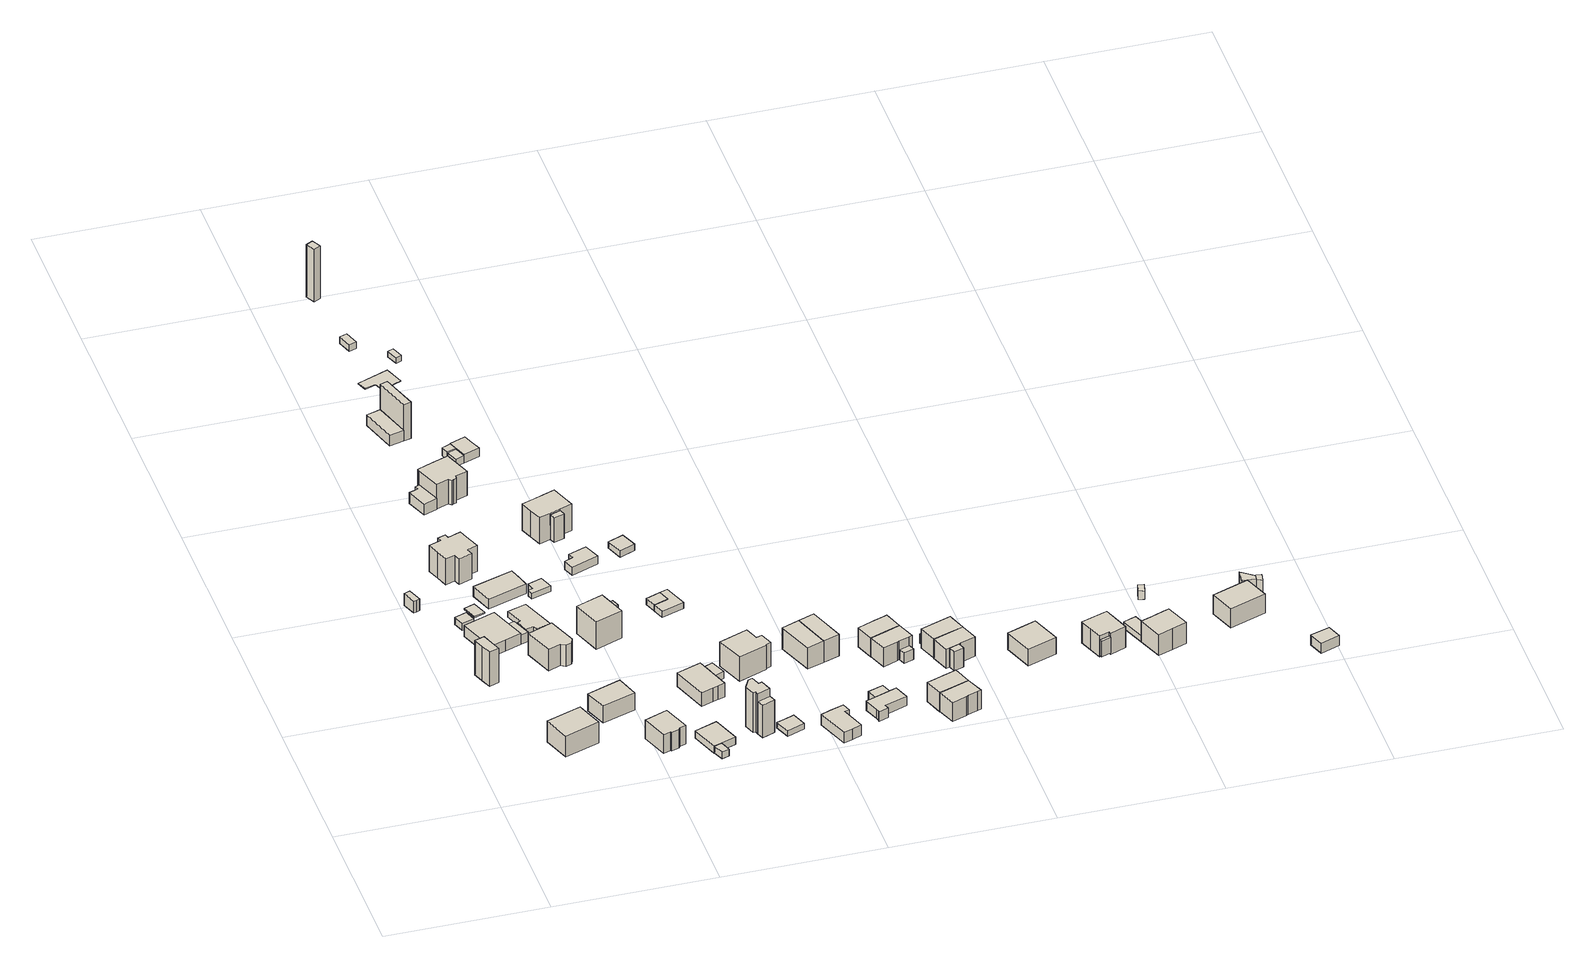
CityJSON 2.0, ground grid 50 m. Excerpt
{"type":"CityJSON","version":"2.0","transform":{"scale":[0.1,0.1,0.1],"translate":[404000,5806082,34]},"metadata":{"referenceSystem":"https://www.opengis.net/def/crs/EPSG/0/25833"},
"CityObjects":{
"building1":{"type":"Building","attributes":{"Gemeindeschluessel":"11000009","BezugspunktDach":"2200","function":"31001_2000","measuredHeight":14.34,"storeysAboveGround":1},"address":[{"country":"Germany","locality":"Berlin","thoroughfareNumber":"3 (2)","thoroughfareName":"Bachstraße"}],"geometry":[{"type":"Solid","lod":"1","boundaries":[[[[0,1,2,3,4,5]],[[6,7,8,9,10,11]],[[6,11,5,4]],[[7,6,4,3]],[[8,7,3,2]],[[9,8,2,1]],[[10,9,1,0]],[[11,10,0,5]]]]}]},
"building2":{"type":"Building","attributes":{"Gemeindeschluessel":"11000009","BezugspunktDach":"2200","function":"31001_2000","measuredHeight":4.71,"storeysAboveGround":1},"address":[{"country":"Germany","locality":"Berlin","thoroughfareNumber":"40 (2)","thoroughfareName":"Fließstraße"}],"geometry":[{"type":"Solid","lod":"1","boundaries":[[[[12,13,14,15,16,17]],[[18,19,20,21,22,23]],[[18,23,17,16]],[[19,18,16,15]],[[20,19,15,14]],[[21,20,14,13]],[[22,21,13,12]],[[23,22,12,17]]]]}]},
"building3":{"type":"Building","attributes":{"Gemeindeschluessel":"11000009","BezugspunktDach":"2200","function":"31001_1010","measuredHeight":9.22,"storeysAboveGround":1},"address":[{"country":"Germany","locality":"Berlin","thoroughfareNumber":"40","thoroughfareName":"Bachstraße"}],"geometry":[{"type":"Solid","lod":"1","boundaries":[[[[24,25,26,27,28]],[[29,30,31,32,33]],[[29,33,28,27]],[[30,29,27,26]],[[31,30,26,25]],[[32,31,25,24]],[[33,32,24,28]]]]}]},
"building4":{"type":"Building","attributes":{"Gemeindeschluessel":"11000009","BezugspunktDach":"2200","function":"31001_1312","measuredHeight":2.69,"storeysAboveGround":1},"address":[{"country":"Germany","locality":"Berlin","thoroughfareNumber":"41A (3)","thoroughfareName":"Fließstraße"}],"geometry":[{"type":"Solid","lod":"1","boundaries":[[[[34,35,36,37]],[[38,39,40,41]],[[38,41,37,36]],[[39,38,36,35]],[[40,39,35,34]],[[41,40,34,37]]]]}]},
"building5":{"type":"Building","attributes":{"Gemeindeschluessel":"11000009","function":"31001_1010"},"address":[{"country":"Germany","locality":"Berlin","thoroughfareNumber":"2","thoroughfareName":"Bachstraße"}],"children":["building5-1","building5-2"]},
"building5-1":{"type":"BuildingPart","attributes":{"BezugspunktDach":"2200","measuredHeight":4.54,"storeysAboveGround":1},"parents":["building5"],"geometry":[{"type":"MultiSurface","lod":"1","boundaries":[[[42,43,44,45,46,47,48]],[[49,50,51,52,53,54,55]],[[49,55,48,47]],[[50,49,47,46]],[[51,50,46,45]],[[56,57,45,44]],[[53,52,44,43]],[[54,53,43,42]],[[55,54,42,48]],[[52,51,57,56]]]}]},
"building5-2":{"type":"BuildingPart","attributes":{"BezugspunktDach":"2200","measuredHeight":3.16,"storeysAboveGround":1},"parents":["building5"],"geometry":[{"type":"Solid","lod":"1","boundaries":[[[[56,58,59,57]],[[60,61,52,51]],[[60,51,57,59]],[[61,60,59,58]],[[52,61,58,56]],[[51,52,56,57]]]]}]},
"building6":{"type":"Building","attributes":{"Gemeindeschluessel":"11000009","BezugspunktDach":"2200","function":"31001_2723","measuredHeight":0.343,"storeysAboveGround":1},"address":[{"country":"Germany","locality":"Berlin","thoroughfareNumber":"41A (2)","thoroughfareName":"Fließstraße"}],"geometry":[{"type":"Solid","lod":"1","boundaries":[[[[62,63,64,65]],[[66,67,68,69]],[[66,69,65,64]],[[67,66,64,63]],[[68,67,63,62]],[[69,68,62,65]]]]}]},
"building7":{"type":"Building","attributes":{"Gemeindeschluessel":"11000009","BezugspunktDach":"2200","function":"31001_1010","measuredHeight":11.21,"storeysAboveGround":2},"address":[{"country":"Germany","locality":"Berlin","thoroughfareNumber":"41","thoroughfareName":"Fließstraße"}],"geometry":[{"type":"Solid","lod":"1","boundaries":[[[[70,71,72,73,74,75,76,77,78,79,80,81,82,83]],[[84,85,86,87,88,89,90,91,92,93,94,95,96,97]],[[84,97,83,82]],[[85,84,82,81]],[[86,85,81,80]],[[87,86,80,79]],[[88,87,79,78]],[[89,88,78,77]],[[90,89,77,76]],[[91,90,76,75]],[[92,91,75,74]],[[93,92,74,73]],[[94,93,73,72]],[[95,94,72,71]],[[96,95,71,70]],[[97,96,70,83]]]]}]},
"building8":{"type":"Building","attributes":{"Gemeindeschluessel":"11000009","BezugspunktDach":"2200","function":"31001_1010","measuredHeight":9.39,"storeysAboveGround":1},"address":[{"country":"Germany","locality":"Berlin","thoroughfareNumber":"2A","thoroughfareName":"Bachstraße"}],"geometry":[{"type":"Solid","lod":"1","boundaries":[[[[98,99,100,101,102,103,104,105]],[[106,107,108,109,110,111,112,113]],[[106,113,105,104]],[[107,106,104,103]],[[108,107,103,102]],[[109,108,102,101]],[[110,109,101,100]],[[111,110,100,99]],[[112,111,99,98]],[[113,112,98,105]]]]}]},
"building9":{"type":"Building","attributes":{"Gemeindeschluessel":"11000009","BezugspunktDach":"2200","function":"31001_1010","measuredHeight":7.32,"storeysAboveGround":1},"address":[{"country":"Germany","locality":"Berlin","thoroughfareNumber":"41","thoroughfareName":"Bachstraße"}],"geometry":[{"type":"Solid","lod":"1","boundaries":[[[[114,115,116,117,118]],[[119,120,121,122,123]],[[119,123,118,117]],[[120,119,117,116]],[[121,120,116,115]],[[122,121,115,114]],[[123,122,114,118]]]]}]},
"building10":{"type":"Building","attributes":{"Gemeindeschluessel":"11000009","BezugspunktDach":"2200","function":"31001_2000","measuredHeight":1.99,"storeysAboveGround":1},"address":[{"country":"Germany","locality":"Berlin","thoroughfareNumber":"2 (1)","thoroughfareName":"Bachstraße"}],"geometry":[{"type":"Solid","lod":"1","boundaries":[[[[124,125,126,127,128,129,130,131]],[[132,133,134,135,136,137,138,139]],[[132,139,131,130]],[[133,132,130,129]],[[134,133,129,128]],[[135,134,128,127]],[[136,135,127,126]],[[137,136,126,125]],[[138,137,125,124]],[[139,138,124,131]]]]}]},
"building11":{"type":"Building","attributes":{"Gemeindeschluessel":"11000009","BezugspunktDach":"2200","function":"31001_1010","measuredHeight":3.79,"storeysAboveGround":1},"address":[{"country":"Germany","locality":"Berlin","thoroughfareNumber":"41A","thoroughfareName":"Fließstraße"}],"geometry":[{"type":"Solid","lod":"1","boundaries":[[[[140,141,142,143,144]],[[145,146,147,148,149]],[[145,149,144,143]],[[146,145,143,142]],[[147,146,142,141]],[[148,147,141,140]],[[149,148,140,144]]]]}]},
"building12":{"type":"Building","attributes":{"Gemeindeschluessel":"11000009","BezugspunktDach":"2200","function":"31001_1010","measuredHeight":9.75,"storeysAboveGround":1},"address":[{"country":"Germany","locality":"Berlin","thoroughfareNumber":"41A","thoroughfareName":"Bachstraße"}],"geometry":[{"type":"Solid","lod":"1","boundaries":[[[[150,151,152,153,154,155,156,157]],[[158,159,160,161,162,163,164,165]],[[158,165,157,156]],[[159,158,156,155]],[[160,159,155,154]],[[161,160,154,153]],[[162,161,153,152]],[[163,162,152,151]],[[164,163,151,150]],[[165,164,150,157]]]]}]},
"building13":{"type":"Building","attributes":{"Gemeindeschluessel":"11000009","BezugspunktDach":"2200","function":"31001_2463","measuredHeight":3.82,"storeysAboveGround":1},"address":[{"country":"Germany","locality":"Berlin","thoroughfareNumber":"2 (1)","thoroughfareName":"Fließstraße"}],"geometry":[{"type":"Solid","lod":"1","boundaries":[[[[166,167,168,169,170,171]],[[172,173,174,175,176,177]],[[172,177,171,170]],[[173,172,170,169]],[[174,173,169,168]],[[175,174,168,167]],[[176,175,167,166]],[[177,176,166,171]]]]}]},
"building14":{"type":"Building","attributes":{"Gemeindeschluessel":"11000009","BezugspunktDach":"2200","function":"31001_2723","measuredHeight":2.02,"storeysAboveGround":1},"address":[{"country":"Germany","locality":"Berlin","thoroughfareNumber":"41A (1)","thoroughfareName":"Fließstraße"}],"geometry":[{"type":"Solid","lod":"1","boundaries":[[[[178,179,180,181,182,183]],[[184,185,186,187,188,189]],[[184,189,183,182]],[[185,184,182,181]],[[186,185,181,180]],[[187,186,180,179]],[[188,187,179,178]],[[189,188,178,183]]]]}]},
"building15":{"type":"Building","attributes":{"Gemeindeschluessel":"11000009","BezugspunktDach":"2200","function":"31001_2000","measuredHeight":2.39,"storeysAboveGround":1},"address":[{"country":"Germany","locality":"Berlin","thoroughfareNumber":"4 (3)","thoroughfareName":"Wiesenstraße"}],"geometry":[{"type":"Solid","lod":"1","boundaries":[[[[190,191,192,193]],[[194,195,196,197]],[[194,197,193,192]],[[195,194,192,191]],[[196,195,191,190]],[[197,196,190,193]]]]}]},
"building16":{"type":"Building","attributes":{"Gemeindeschluessel":"11000009","BezugspunktDach":"2200","function":"31001_2000","measuredHeight":2.62,"storeysAboveGround":1},"address":[{"country":"Germany","locality":"Berlin","thoroughfareNumber":"42 (1)","thoroughfareName":"Bachstraße"}],"geometry":[{"type":"Solid","lod":"1","boundaries":[[[[198,199,200,201,202]],[[203,204,205,206,207]],[[203,207,202,201]],[[204,203,201,200]],[[205,204,200,199]],[[206,205,199,198]],[[207,206,198,202]]]]}]},
"building17":{"type":"Building","attributes":{"Gemeindeschluessel":"11000009","function":"31001_1010"},"address":[{"country":"Germany","locality":"Berlin","thoroughfareNumber":"1A","thoroughfareName":"Bachstraße"}],"children":["building17-1","building17-2"]},
"building17-1":{"type":"BuildingPart","attributes":{"BezugspunktDach":"2200","measuredHeight":11.28,"storeysAboveGround":2},"parents":["building17"],"geometry":[{"type":"MultiSurface","lod":"1","boundaries":[[[208,209,210,211,212,213]],[[214,215,216,217,218,219]],[[214,219,213,212]],[[215,214,212,211]],[[220,221,211,210]],[[216,215,222,223]],[[217,216,210,209]],[[218,217,209,208]],[[219,218,208,213]],[[223,222,221,220]]]}]},
"building17-2":{"type":"BuildingPart","attributes":{"BezugspunktDach":"2200","measuredHeight":8.24,"storeysAboveGround":2},"parents":["building17"],"geometry":[{"type":"Solid","lod":"1","boundaries":[[[[220,224,225,221]],[[226,227,223,222]],[[226,222,221,225]],[[227,226,225,224]],[[223,227,224,220]],[[222,223,220,221]]]]}]},
"building18":{"type":"Building","attributes":{"Gemeindeschluessel":"11000009","BezugspunktDach":"2200","function":"31001_1010","measuredHeight":9.94,"storeysAboveGround":1},"address":[{"country":"Germany","locality":"Berlin","thoroughfareNumber":"2","thoroughfareName":"Fließstraße"}],"geometry":[{"type":"Solid","lod":"1","boundaries":[[[[228,229,230,231,232,233,234,235,236,237,238]],[[239,240,241,242,243,244,245,246,247,248,249]],[[239,249,238,237]],[[240,239,237,236]],[[241,240,236,235]],[[242,241,235,234]],[[243,242,234,233]],[[244,243,233,232]],[[245,244,232,231]],[[246,245,231,230]],[[247,246,230,229]],[[248,247,229,228]],[[249,248,228,238]]]]}]},
"building19":{"type":"Building","attributes":{"Gemeindeschluessel":"11000009","BezugspunktDach":"2200","function":"31001_1010","measuredHeight":4.29,"storeysAboveGround":1},"address":[{"country":"Germany","locality":"Berlin","thoroughfareNumber":"9","thoroughfareName":"Lessingstraße"}],"geometry":[{"type":"Solid","lod":"1","boundaries":[[[[250,251,252,253,254]],[[255,256,257,258,259]],[[255,259,254,253]],[[256,255,253,252]],[[257,256,252,251]],[[258,257,251,250]],[[259,258,250,254]]]]}]},
"building20":{"type":"Building","attributes":{"Gemeindeschluessel":"11000009","BezugspunktDach":"2200","function":"31001_2000","measuredHeight":12.71,"storeysAboveGround":1},"address":[{"country":"Germany","locality":"Berlin","thoroughfareNumber":"9 (1)","thoroughfareName":"Lessingstraße"}],"geometry":[{"type":"Solid","lod":"1","boundaries":[[[[260,261,262,263]],[[264,265,266,267]],[[264,267,263,262]],[[265,264,262,261]],[[266,265,261,260]],[[267,266,260,263]]]]}]},
"building21":{"type":"Building","attributes":{"Gemeindeschluessel":"11000009","BezugspunktDach":"2200","function":"31001_1010","measuredHeight":5.55,"storeysAboveGround":1},"address":[{"country":"Germany","locality":"Berlin","thoroughfareNumber":"42","thoroughfareName":"Bachstraße"}],"geometry":[{"type":"Solid","lod":"1","boundaries":[[[[268,269,270,271,272,273]],[[274,275,276,277,278,279]],[[274,279,273,272]],[[275,274,272,271]],[[276,275,271,270]],[[277,276,270,269]],[[278,277,269,268]],[[279,278,268,273]]]]}]},
"building22":{"type":"Building","attributes":{"Gemeindeschluessel":"11000009","BezugspunktDach":"2200","function":"51009_1610","measuredHeight":2.79,"storeysAboveGround":0},"address":[{"country":"Germany","locality":"Berlin"}],"geometry":[{"type":"Solid","lod":"1","boundaries":[[[[280,281,282,283]],[[284,285,286,287]],[[284,287,283,282]],[[285,284,282,281]],[[286,285,281,280]],[[287,286,280,283]]]]}]},
"building23":{"type":"Building","attributes":{"Gemeindeschluessel":"11000009","BezugspunktDach":"2200","function":"31001_2000","measuredHeight":14.05,"storeysAboveGround":1},"address":[{"country":"Germany","locality":"Berlin","thoroughfareNumber":"42 (2)","thoroughfareName":"Bachstraße"}],"geometry":[{"type":"Solid","lod":"1","boundaries":[[[[288,289,290,291,292,293,294,295,296]],[[297,298,299,300,301,302,303,304,305]],[[297,305,296,295]],[[298,297,295,294]],[[299,298,294,293]],[[300,299,293,292]],[[301,300,292,291]],[[302,301,291,290]],[[303,302,290,289]],[[304,303,289,288]],[[305,304,288,296]]]]}]},
"building24":{"type":"Building","attributes":{"Gemeindeschluessel":"11000009","BezugspunktDach":"2200","function":"31001_2000","measuredHeight":11.43,"storeysAboveGround":1},"address":[{"country":"Germany","locality":"Berlin","thoroughfareNumber":"4 (4)","thoroughfareName":"Wiesenstraße"}],"geometry":[{"type":"Solid","lod":"1","boundaries":[[[[306,307,308,309]],[[301,310,311,302]],[[301,302,309,308]],[[310,301,308,307]],[[311,310,307,306]],[[302,311,306,309]]]]}]},
"building25":{"type":"Building","attributes":{"Gemeindeschluessel":"11000009","BezugspunktDach":"2200","function":"31001_2000","measuredHeight":2.77,"storeysAboveGround":1},"address":[{"country":"Germany","locality":"Berlin","thoroughfareNumber":"42 (2)","thoroughfareName":"Fließstraße"}],"geometry":[{"type":"Solid","lod":"1","boundaries":[[[[312,313,314,315,316,317]],[[318,319,320,321,322,323]],[[318,323,317,316]],[[319,318,316,315]],[[320,319,315,314]],[[321,320,314,313]],[[322,321,313,312]],[[323,322,312,317]]]]}]},
"building26":{"type":"Building","attributes":{"Gemeindeschluessel":"11000009","BezugspunktDach":"2200","function":"31001_1010","measuredHeight":0.21,"storeysAboveGround":1},"address":[{"country":"Germany","locality":"Berlin","thoroughfareNumber":"10A","thoroughfareName":"Lessingstraße"}],"geometry":[{"type":"Solid","lod":"1","boundaries":[[[[324,325,326,327,328,329]],[[330,331,332,333,334,335]],[[330,335,329,328]],[[331,330,328,327]],[[332,331,327,326]],[[333,332,326,325]],[[334,333,325,324]],[[335,334,324,329]]]]}]},
"building27":{"type":"Building","attributes":{"Gemeindeschluessel":"11000009","function":"31001_1010"},"address":[{"country":"Germany","locality":"Berlin","thoroughfareNumber":"1","thoroughfareName":"Fließstraße"}],"children":["building27-1","building27-2"]},
"building27-1":{"type":"BuildingPart","attributes":{"BezugspunktDach":"2200","measuredHeight":3.33,"storeysAboveGround":1},"parents":["building27"],"geometry":[{"type":"MultiSurface","lod":"1","boundaries":[[[336,337,338,339,340]],[[341,342,343,344,284]],[[341,284,340,339]],[[342,341,339,338]],[[343,342,338,337]],[[344,343,337,336]],[[284,285,345,346,344,336,340]],[[344,346,345,285]]]}]},
"building27-2":{"type":"BuildingPart","attributes":{"BezugspunktDach":"2200","measuredHeight":2.61,"storeysAboveGround":1},"parents":["building27"],"geometry":[{"type":"Solid","lod":"1","boundaries":[[[[347,346,345,348]],[[285,344,349,286]],[[285,286,348,345]],[[349,344,346,347]],[[286,349,347,348]],[[345,346,344,285]]]]}]},
"building28":{"type":"Building","attributes":{"Gemeindeschluessel":"11000009","function":"31001_1010"},"address":[{"country":"Germany","locality":"Berlin","thoroughfareNumber":"42","thoroughfareName":"Fließstraße"}],"children":["building28-1","building28-2","building28-3"]},
"building28-1":{"type":"BuildingPart","attributes":{"BezugspunktDach":"2200","measuredHeight":10.84,"storeysAboveGround":3},"parents":["building28"],"geometry":[{"type":"MultiSurface","lod":"1","boundaries":[[[350,351,352,353,354,355,356,357,358,359]],[[360,361,362,363,364,365,366,367,368,369]],[[360,369,359,358]],[[370,371,358,357]],[[361,360,372,373,374,375]],[[362,361,357,356]],[[363,362,356,355]],[[364,363,355,354]],[[365,364,354,353]],[[376,377,378,379,380,366,365,353,352]],[[367,366,352,351]],[[368,367,351,350]],[[369,368,350,359]],[[375,374,373,372,371,370]],[[380,379,378,377,376]]]}]},
"building28-2":{"type":"BuildingPart","attributes":{"BezugspunktDach":"2200","measuredHeight":3,"storeysAboveGround":3},"parents":["building28"],"geometry":[{"type":"Solid","lod":"1","boundaries":[[[[371,370,381,382]],[[383,374,373,384]],[[383,384,382,381]],[[374,383,381,370]],[[384,373,371,382]],[[373,374,370,371]]]]}]},
"building28-3":{"type":"BuildingPart","attributes":{"BezugspunktDach":"2200","measuredHeight":8.64,"storeysAboveGround":3},"parents":["building28"],"geometry":[{"type":"MultiSurface","lod":"1","boundaries":[[[385,386,378,377]],[[379,387,388,380]],[[387,379,378,386]],[[388,387,386,385]],[[380,388,385,377]],[[389,379,380,377,378]]]}]},
"building29":{"type":"Building","attributes":{"Gemeindeschluessel":"11000009","BezugspunktDach":"2200","function":"31001_2000","measuredHeight":2.32,"storeysAboveGround":1},"address":[{"country":"Germany","locality":"Berlin","thoroughfareNumber":"11 (2)","thoroughfareName":"Lessingstraße"}],"geometry":[{"type":"Solid","lod":"1","boundaries":[[[[390,391,392,393]],[[394,395,396,397]],[[394,397,393,392]],[[395,394,392,391]],[[396,395,391,390]],[[397,396,390,393]]]]}]},
"building30":{"type":"Building","attributes":{"Gemeindeschluessel":"11000009","BezugspunktDach":"2200","function":"31001_2000","measuredHeight":2.38,"storeysAboveGround":1},"address":[{"country":"Germany","locality":"Berlin","thoroughfareNumber":"43 (1)","thoroughfareName":"Bachstraße"}],"geometry":[{"type":"Solid","lod":"1","boundaries":[[[[398,399,400,401]],[[402,403,404,405]],[[402,405,401,400]],[[403,402,400,399]],[[404,403,399,398]],[[405,404,398,401]]]]}]},
"building31":{"type":"Building","attributes":{"Gemeindeschluessel":"11000009","BezugspunktDach":"2200","function":"31001_2000","measuredHeight":3.3,"storeysAboveGround":1},"address":[{"country":"Germany","locality":"Berlin","thoroughfareNumber":"3A (1)","thoroughfareName":"Wiesenstraße"}],"geometry":[{"type":"Solid","lod":"1","boundaries":[[[[406,407,408,409,410]],[[411,412,413,414,415]],[[411,415,410,409]],[[412,411,409,408]],[[413,412,408,407]],[[414,413,407,406]],[[415,414,406,410]]]]}]},
"building32":{"type":"Building","attributes":{"Gemeindeschluessel":"11000009","BezugspunktDach":"2200","function":"31001_2723","measuredHeight":18.51,"storeysAboveGround":1},"address":[{"country":"Germany","locality":"Berlin","thoroughfareNumber":"12 (2)","thoroughfareName":"Lessingstraße"}],"geometry":[{"type":"Solid","lod":"1","boundaries":[[[[416,417,418,419]],[[420,421,422,423]],[[420,423,419,418]],[[421,420,418,417]],[[422,421,417,416]],[[423,422,416,419]]]]}]},
"building33":{"type":"Building","attributes":{"Gemeindeschluessel":"11000009","BezugspunktDach":"2200","function":"51009_1610","measuredHeight":2.16,"storeysAboveGround":0},"address":[{"country":"Germany","locality":"Berlin"}],"geometry":[{"type":"Solid","lod":"1","boundaries":[[[[424,425,426,427]],[[428,429,430,431]],[[428,431,427,426]],[[429,428,426,425]],[[430,429,425,424]],[[431,430,424,427]]]]}]},
"building34":{"type":"Building","attributes":{"Gemeindeschluessel":"11000009","BezugspunktDach":"2200","function":"31001_2463","measuredHeight":2.1,"storeysAboveGround":1},"address":[{"country":"Germany","locality":"Berlin","thoroughfareNumber":"1","thoroughfareName":"Bachstraße"}],"geometry":[{"type":"Solid","lod":"1","boundaries":[[[[432,433,434,426,425,424]],[[429,428,435,436,437,430]],[[429,430,424,425]],[[428,429,425,426]],[[435,428,426,434]],[[436,435,434,433]],[[437,436,433,432]],[[430,437,432,424]]]]}]},
"building35":{"type":"Building","attributes":{"Gemeindeschluessel":"11000009","BezugspunktDach":"2200","function":"31001_2143","measuredHeight":2.03,"storeysAboveGround":1},"address":[{"country":"Germany","locality":"Berlin","thoroughfareNumber":"10A (1)","thoroughfareName":"Lessingstraße"}],"geometry":[{"type":"Solid","lod":"1","boundaries":[[[[438,439,440,441]],[[442,443,444,445]],[[442,445,441,440]],[[443,442,440,439]],[[444,443,439,438]],[[445,444,438,441]]]]}]},
"building36":{"type":"Building","attributes":{"Gemeindeschluessel":"11000009","BezugspunktDach":"2200","function":"31001_1010","measuredHeight":11.49,"storeysAboveGround":2},"address":[{"country":"Germany","locality":"Berlin","thoroughfareNumber":"43","thoroughfareName":"Bachstraße"}],"geometry":[{"type":"Solid","lod":"1","boundaries":[[[[446,447,448,449,450,451,452,453]],[[454,455,456,457,458,459,460,461]],[[454,461,453,452]],[[455,454,452,451]],[[456,455,451,450]],[[457,456,450,449]],[[458,457,449,448]],[[459,458,448,447]],[[460,459,447,446]],[[461,460,446,453]]]]}]},
"building37":{"type":"Building","attributes":{"Gemeindeschluessel":"11000009","BezugspunktDach":"2200","function":"31001_2000","measuredHeight":2.24,"storeysAboveGround":1},"address":[{"country":"Germany","locality":"Berlin","thoroughfareNumber":"42 (1)","thoroughfareName":"Fließstraße"}],"geometry":[{"type":"Solid","lod":"1","boundaries":[[[[462,463,464,465]],[[466,467,468,469]],[[466,469,465,464]],[[467,466,464,463]],[[468,467,463,462]],[[469,468,462,465]]]]}]},
"building38":{"type":"Building","attributes":{"Gemeindeschluessel":"11000009","BezugspunktDach":"2200","function":"31001_1010","measuredHeight":5.48,"storeysAboveGround":1},"address":[{"country":"Germany","locality":"Berlin","thoroughfareNumber":"3A","thoroughfareName":"Wiesenstraße"}],"geometry":[{"type":"Solid","lod":"1","boundaries":[[[[470,471,472,473,474,475,476,477]],[[478,479,480,481,482,483,484,485]],[[478,485,477,476]],[[479,478,476,475]],[[480,479,475,474]],[[481,480,474,473]],[[482,481,473,472]],[[483,482,472,471]],[[484,483,471,470]],[[485,484,470,477]]]]}]},
"building39":{"type":"Building","attributes":{"Gemeindeschluessel":"11000009","BezugspunktDach":"2200","function":"31001_1010","measuredHeight":10.47,"storeysAboveGround":1},"address":[{"country":"Germany","locality":"Berlin","thoroughfareNumber":"44","thoroughfareName":"Bachstraße"}],"geometry":[{"type":"Solid","lod":"1","boundaries":[[[[486,487,488,489,490]],[[491,492,493,494,495]],[[491,495,490,489]],[[492,491,489,488]],[[493,492,488,487]],[[494,493,487,486]],[[495,494,486,490]]]]}]},
"building40":{"type":"Building","attributes":{"Gemeindeschluessel":"11000009","BezugspunktDach":"2200","function":"31001_1010","measuredHeight":10.46,"storeysAboveGround":1},"address":[{"country":"Germany","locality":"Berlin","thoroughfareNumber":"44A","thoroughfareName":"Bachstraße"}],"geometry":[{"type":"Solid","lod":"1","boundaries":[[[[487,496,497,498,489]],[[499,500,501,493,491]],[[499,491,489,498]],[[500,499,498,497]],[[501,500,497,496]],[[493,501,496,487]],[[491,493,487,489]]]]}]},
"building41":{"type":"Building","attributes":{"Gemeindeschluessel":"11000009","function":"31001_1010"},"address":[{"country":"Germany","locality":"Berlin","thoroughfareNumber":"3","thoroughfareName":"Wiesenstraße"}],"children":["building41-1","building41-2"]},
"building41-1":{"type":"BuildingPart","attributes":{"BezugspunktDach":"2200","measuredHeight":4.05,"storeysAboveGround":1},"parents":["building41"],"geometry":[{"type":"MultiSurface","lod":"1","boundaries":[[[502,503,504,505,506,507,508,509,510,511,512,513]],[[514,515,516,517,518,519,520,521,522,523,524,525]],[[514,525,513,512]],[[526,527,528,512,511]],[[516,515,511,510]],[[517,516,510,509]],[[518,517,509,508]],[[519,518,508,507]],[[520,519,507,506]],[[521,520,506,505]],[[522,521,505,504]],[[523,522,504,503]],[[524,523,503,502]],[[525,524,502,513]],[[515,514,528,527,526]]]}]},
"building41-2":{"type":"BuildingPart","attributes":{"BezugspunktDach":"2200","measuredHeight":3,"storeysAboveGround":1},"parents":["building41"],"geometry":[{"type":"MultiSurface","lod":"1","boundaries":[[[528,527,529,530]],[[531,515,514,532]],[[531,532,530,529]],[[515,531,529,527]],[[532,514,528,530]],[[514,515,527,528,533]]]}]},
"building42":{"type":"Building","attributes":{"Gemeindeschluessel":"11000009","BezugspunktDach":"2200","function":"31001_1010","measuredHeight":8.03,"storeysAboveGround":2},"address":[{"country":"Germany","locality":"Berlin","thoroughfareNumber":"2H","thoroughfareName":"Wiesenstraße"}],"geometry":[{"type":"Solid","lod":"1","boundaries":[[[[534,535,536,537,538,539,540,541]],[[542,543,544,545,546,547,548,549]],[[542,549,541,540]],[[543,542,540,539]],[[544,543,539,538]],[[545,544,538,537]],[[546,545,537,536]],[[547,546,536,535]],[[548,547,535,534]],[[549,548,534,541]]]]}]},
"building43":{"type":"Building","attributes":{"Gemeindeschluessel":"11000009","BezugspunktDach":"2200","function":"31001_1010","measuredHeight":7.95,"storeysAboveGround":2},"address":[{"country":"Germany","locality":"Berlin","thoroughfareNumber":"2G","thoroughfareName":"Wiesenstraße"}],"geometry":[{"type":"Solid","lod":"1","boundaries":[[[[550,551,552,553,554,536,535,534]],[[555,556,557,558,559,560,561,562]],[[555,562,534,535]],[[556,555,535,536]],[[557,556,536,554]],[[558,557,554,553]],[[559,558,553,552]],[[560,559,552,551]],[[561,560,551,550]],[[562,561,550,534]]]]}]},
"building44":{"type":"Building","attributes":{"Gemeindeschluessel":"11000009","BezugspunktDach":"2200","function":"31001_1010","measuredHeight":8.04,"storeysAboveGround":2},"address":[{"country":"Germany","locality":"Berlin","thoroughfareNumber":"2D","thoroughfareName":"Wiesenstraße"}],"geometry":[{"type":"Solid","lod":"1","boundaries":[[[[563,564,565,566,567,568,569,570]],[[571,572,573,574,575,576,577,578]],[[571,578,570,569]],[[572,571,569,568]],[[573,572,568,567]],[[574,573,567,566]],[[575,574,566,565]],[[576,575,565,564]],[[577,576,564,563]],[[578,577,563,570]]]]}]},
"building45":{"type":"Building","attributes":{"Gemeindeschluessel":"11000009","BezugspunktDach":"2200","function":"31001_2723","measuredHeight":3.4,"storeysAboveGround":1},"address":[{"country":"Germany","locality":"Berlin","thoroughfareNumber":"2H (1)","thoroughfareName":"Wiesenstraße"}],"geometry":[{"type":"Solid","lod":"1","boundaries":[[[[579,580,581,582]],[[583,584,585,586]],[[583,586,582,581]],[[584,583,581,580]],[[585,584,580,579]],[[586,585,579,582]]]]}]},
"building46":{"type":"Building","attributes":{"Gemeindeschluessel":"11000009","BezugspunktDach":"2200","function":"31001_1010","measuredHeight":7.94,"storeysAboveGround":2},"address":[{"country":"Germany","locality":"Berlin","thoroughfareNumber":"2C","thoroughfareName":"Wiesenstraße"}],"geometry":[{"type":"Solid","lod":"1","boundaries":[[[[587,588,589,590,591,565,564,563]],[[592,593,594,595,596,597,598,599]],[[592,599,563,564]],[[593,592,564,565]],[[594,593,565,591]],[[595,594,591,590]],[[596,595,590,589]],[[597,596,589,588]],[[598,597,588,587]],[[599,598,587,563]]]]}]},
"building47":{"type":"Building","attributes":{"Gemeindeschluessel":"11000009","BezugspunktDach":"2200","function":"31001_2723","measuredHeight":3.55,"storeysAboveGround":1},"address":[{"country":"Germany","locality":"Berlin","thoroughfareNumber":"2G (1)","thoroughfareName":"Wiesenstraße"}],"geometry":[{"type":"Solid","lod":"1","boundaries":[[[[600,601,602,603]],[[558,604,605,559]],[[558,559,603,602]],[[604,558,602,601]],[[605,604,601,600]],[[559,605,600,603]]]]}]},
"building48":{"type":"Building","attributes":{"Gemeindeschluessel":"11000009","BezugspunktDach":"2200","function":"31001_2723","measuredHeight":3.04,"storeysAboveGround":1},"address":[{"country":"Germany","locality":"Berlin","thoroughfareNumber":"2D (1)","thoroughfareName":"Wiesenstraße"}],"geometry":[{"type":"Solid","lod":"1","boundaries":[[[[606,607,608,609]],[[610,573,572,611]],[[610,611,609,608]],[[573,610,608,607]],[[572,573,607,606]],[[611,572,606,609]]]]}]},
"building49":{"type":"Building","attributes":{"Gemeindeschluessel":"11000009","BezugspunktDach":"2200","function":"31001_2723","measuredHeight":3.17,"storeysAboveGround":1},"address":[{"country":"Germany","locality":"Berlin","thoroughfareNumber":"2F (1)","thoroughfareName":"Wiesenstraße"}],"geometry":[{"type":"Solid","lod":"1","boundaries":[[[[612,613,614,615]],[[616,617,618,619]],[[616,619,615,614]],[[617,616,614,613]],[[618,617,613,612]],[[619,618,612,615]]]]}]},
"building50":{"type":"Building","attributes":{"Gemeindeschluessel":"11000009","BezugspunktDach":"2200","function":"31001_2723","measuredHeight":6.63,"storeysAboveGround":1},"address":[{"country":"Germany","locality":"Berlin","thoroughfareNumber":"2E (1)","thoroughfareName":"Wiesenstraße"}],"geometry":[{"type":"Solid","lod":"1","boundaries":[[[[620,621,622,623]],[[624,625,626,627]],[[624,627,623,622]],[[625,624,622,621]],[[626,625,621,620]],[[627,626,620,623]]]]}]},
"building51":{"type":"Building","attributes":{"Gemeindeschluessel":"11000009","BezugspunktDach":"2200","function":"31001_1010","measuredHeight":7.62,"storeysAboveGround":2},"address":[{"country":"Germany","locality":"Berlin","thoroughfareNumber":"2F","thoroughfareName":"Wiesenstraße"}],"geometry":[{"type":"Solid","lod":"1","boundaries":[[[[628,629,630,631]],[[632,633,634,635]],[[632,635,631,630]],[[633,632,630,629]],[[634,633,629,628]],[[635,634,628,631]]]]}]},
"building52":{"type":"Building","attributes":{"Gemeindeschluessel":"11000009","BezugspunktDach":"2200","function":"31001_1010","measuredHeight":7.7,"storeysAboveGround":2},"address":[{"country":"Germany","locality":"Berlin","thoroughfareNumber":"2E","thoroughfareName":"Wiesenstraße"}],"geometry":[{"type":"Solid","lod":"1","boundaries":[[[[636,637,638,639,640,629,641,628]],[[642,643,644,645,624,627,646,647]],[[642,647,628,641]],[[643,642,641,629]],[[644,643,629,640]],[[645,644,640,639]],[[624,645,639,638]],[[627,624,638,637]],[[646,627,637,636]],[[647,646,636,628]]]]}]},
"building53":{"type":"Building","attributes":{"Gemeindeschluessel":"11000009","BezugspunktDach":"2200","function":"31001_1010","measuredHeight":7.8,"storeysAboveGround":1},"address":[{"country":"Germany","locality":"Berlin","thoroughfareNumber":"1C","thoroughfareName":"Wiesenstraße"}],"geometry":[{"type":"Solid","lod":"1","boundaries":[[[[648,649,650,651,652]],[[653,654,655,656,657]],[[653,657,652,651]],[[654,653,651,650]],[[655,654,650,649]],[[656,655,649,648]],[[657,656,648,652]]]]}]},
"building54":{"type":"Building","attributes":{"Gemeindeschluessel":"11000009","BezugspunktDach":"2200","function":"51009_1610","measuredHeight":5.5,"storeysAboveGround":0},"address":[{"country":"Germany","locality":"Berlin"}],"geometry":[{"type":"Solid","lod":"1","boundaries":[[[[658,659,660,661]],[[662,663,664,665]],[[662,665,661,660]],[[663,662,660,659]],[[664,663,659,658]],[[665,664,658,661]]]]}]},
"building55":{"type":"Building","attributes":{"Gemeindeschluessel":"11000009","BezugspunktDach":"2200","function":"31001_1010","measuredHeight":9.77,"storeysAboveGround":1},"address":[{"country":"Germany","locality":"Berlin","thoroughfareNumber":"1B","thoroughfareName":"Wiesenstraße"}],"geometry":[{"type":"Solid","lod":"1","boundaries":[[[[666,667,668,669,670,671,672,673]],[[674,675,676,677,678,679,680,681]],[[674,681,673,672]],[[675,674,672,671]],[[676,675,671,670]],[[677,676,670,669]],[[678,677,669,668]],[[679,678,668,667]],[[680,679,667,666]],[[681,680,666,673]]]]}]},
"building56":{"type":"Building","attributes":{"Gemeindeschluessel":"11000009","BezugspunktDach":"2200","function":"31001_2000","measuredHeight":2.79,"storeysAboveGround":1},"address":[{"country":"Germany","locality":"Berlin","thoroughfareNumber":"1A (1)","thoroughfareName":"Wiesenstraße"}],"geometry":[{"type":"Solid","lod":"1","boundaries":[[[[682,683,684,685,686]],[[687,688,689,690,691]],[[687,691,686,685]],[[688,687,685,684]],[[689,688,684,683]],[[690,689,683,682]],[[691,690,682,686]]]]}]},
"building57":{"type":"Building","attributes":{"Gemeindeschluessel":"11000009","BezugspunktDach":"2200","function":"31001_1010","measuredHeight":9.96,"storeysAboveGround":2},"address":[{"country":"Germany","locality":"Berlin","thoroughfareNumber":"1A","thoroughfareName":"Wiesenstraße"}],"geometry":[{"type":"Solid","lod":"1","boundaries":[[[[692,693,694,695,696,697,698,699]],[[689,700,701,702,703,704,705,690]],[[689,690,699,698]],[[700,689,698,697]],[[701,700,697,696]],[[702,701,696,695]],[[703,702,695,694]],[[704,703,694,693]],[[705,704,693,692]],[[690,705,692,699]]]]}]},
"building58":{"type":"Building","attributes":{"Gemeindeschluessel":"11000009","BezugspunktDach":"2200","function":"51009_1610","measuredHeight":3.74,"storeysAboveGround":0},"address":[{"country":"Germany","locality":"Berlin"}],"geometry":[{"type":"Solid","lod":"1","boundaries":[[[[706,707,708,709]],[[710,711,712,713]],[[710,713,709,708]],[[711,710,708,707]],[[712,711,707,706]],[[713,712,706,709]]]]}]},
"building59":{"type":"Building","attributes":{"Gemeindeschluessel":"11000009","BezugspunktDach":"2200","function":"31001_2000","measuredHeight":3,"storeysAboveGround":1},"address":[{"country":"Germany","locality":"Berlin","thoroughfareNumber":"1A (2)","thoroughfareName":"Wiesenstraße"}],"geometry":[{"type":"Solid","lod":"1","boundaries":[[[[714,715,716,717]],[[718,719,720,721]],[[718,721,717,716]],[[719,718,716,715]],[[720,719,715,714]],[[721,720,714,717]]]]}]},
"building60":{"type":"Building","attributes":{"Gemeindeschluessel":"11000009","BezugspunktDach":"2200","function":"31001_1010","measuredHeight":7,"storeysAboveGround":1},"address":[{"country":"Germany","locality":"Berlin","thoroughfareNumber":"1","thoroughfareName":"Wiesenstraße"}],"geometry":[{"type":"Solid","lod":"1","boundaries":[[[[722,723,724,725,726]],[[727,728,729,730,731]],[[727,731,726,725]],[[728,727,725,724]],[[729,728,724,723]],[[730,729,723,722]],[[731,730,722,726]]]]}]},
"building61":{"type":"Building","attributes":{"Gemeindeschluessel":"11000009","function":"31001_2723"},"address":[{"country":"Germany","locality":"Berlin","thoroughfareNumber":"1 (1)","thoroughfareName":"Wiesenstraße"}],"children":["building61-1","building61-2"]},
"building61-1":{"type":"BuildingPart","attributes":{"BezugspunktDach":"2200","measuredHeight":5.95,"storeysAboveGround":1},"parents":["building61"],"geometry":[{"type":"MultiSurface","lod":"1","boundaries":[[[732,733,734,735]],[[736,737,738,739]],[[736,739,735,734]],[[740,741,734,733]],[[738,737,733,732]],[[739,738,732,735]],[[737,736,741,740]]]}]},
"building61-2":{"type":"BuildingPart","attributes":{"BezugspunktDach":"2200","measuredHeight":4.4,"storeysAboveGround":1},"parents":["building61"],"geometry":[{"type":"Solid","lod":"1","boundaries":[[[[740,742,743,741]],[[744,745,737,736]],[[744,736,741,743]],[[745,744,743,742]],[[737,745,742,740]],[[736,737,740,741]]]]}]},
"building62":{"type":"Building","attributes":{"Gemeindeschluessel":"11000009","BezugspunktDach":"2200","function":"31001_1010","measuredHeight":4.16,"storeysAboveGround":1},"address":[{"country":"Germany","locality":"Berlin","thoroughfareNumber":"49","thoroughfareName":"Wiesenstraße"}],"geometry":[{"type":"Solid","lod":"1","boundaries":[[[[746,747,748,749,750]],[[751,752,753,754,755]],[[751,755,750,749]],[[752,751,749,748]],[[753,752,748,747]],[[754,753,747,746]],[[755,754,746,750]]]]}]}
},
"vertices":[
[119,589,129],[131,556,129],[161,567,129],[149,600,129],[137,632,129],[107,622,129],[137,632,8],[149,600,8],[161,567,8],[131,556,8],[119,589,8],[107,622,8],
[24,951,53],[34,954,53],[43,958,53],[27,1002,53],[17,999,53],[8,995,53],[17,999,12],[27,1002,12],[43,958,12],[34,954,12],[24,951,12],[8,995,12],
[243,173,78],[352,212,78],[337,254,78],[322,297,78],[213,259,78],[322,297,5],[337,254,5],[352,212,5],[243,173,5],[213,259,5],
[133,834,35],[170,846,35],[158,881,35],[121,868,35],[158,881,10],[170,846,10],[133,834,10],[121,868,10],
[173,686,49],[223,704,49],[273,722,49],[250,785,49],[230,841,49],[180,823,49],[130,805,49],[180,823,10],[230,841,10],[250,785,10],[273,722,10],[223,704,10],[173,686,10],[130,805,10],[273,722,42],[250,785,42],
[297,731,42],[274,793,42],[274,793,10],[297,731,10],
[183,883,14],[217,895,14],[200,941,14],[166,929,14],[200,941,10],[217,895,10],[183,883,10],[166,929,10],
[138,1098,99],[151,1060,99],[181,1070,99],[188,1051,99],[230,1066,99],[222,1086,99],[255,1097,99],[242,1135,99],[228,1173,99],[187,1158,99],[183,1172,99],[158,1163,99],[163,1150,99],[124,1136,99],[163,1150,8],[158,1163,8],[183,1172,8],[187,1158,8],[228,1173,8],[242,1135,8],[255,1097,8],[222,1086,8],[230,1066,8],[188,1051,8],[181,1070,8],[151,1060,8],[138,1098,8],[124,1136,8],
[313,580,83],[352,595,83],[367,587,83],[385,593,83],[392,610,83],[358,701,83],[319,686,83],[280,671,83],[319,686,8],[358,701,8],[392,610,8],[385,593,8],[367,587,8],[352,595,8],[313,580,8],[280,671,8],
[391,298,66],[495,333,66],[483,369,66],[472,404,66],[366,367,66],[472,404,6],[483,369,6],[495,333,6],[391,298,6],[366,367,6],
[296,805,29],[287,802,29],[300,763,29],[325,771,29],[330,757,29],[374,771,29],[334,879,29],[275,860,29],[334,879,9],[374,771,9],[330,757,9],[325,771,9],[300,763,9],[287,802,9],[296,805,9],[275,860,9],
[234,911,44],[357,952,44],[347,988,44],[336,1024,44],[210,983,44],[336,1024,10],[347,988,10],[357,952,10],[234,911,10],[210,983,10],
[514,110,70],[537,118,70],[540,115,70],[565,124,70],[567,129,70],[588,137,70],[557,222,70],[484,194,70],[557,222,5],[588,137,5],[567,129,5],[565,124,5],[540,115,5],[537,118,5],[514,110,5],[484,194,5],
[189,1404,43],[232,1420,43],[203,1497,43],[188,1491,43],[192,1479,43],[165,1469,43],[192,1479,5],[188,1491,5],[203,1497,5],[232,1420,5],[189,1404,5],[165,1469,5],
[365,922,30],[427,942,30],[412,984,30],[368,969,30],[375,945,30],[360,940,30],[375,945,10],[368,969,10],[412,984,10],[427,942,10],[365,922,10],[360,940,10],
[665,35,31],[688,43,31],[676,77,31],[652,68,31],[676,77,8],[688,43,8],[665,35,8],[652,68,8],
[652,68,32],[676,77,32],[722,93,32],[691,179,32],[621,154,32],[691,179,6],[722,93,6],[676,77,6],[652,68,6],[621,154,6],
[472,640,105],[557,671,105],[542,713,105],[533,737,105],[525,760,105],[440,729,105],[525,760,9],[533,737,9],[542,713,9],[557,671,9],[472,640,9],[440,729,9],[542,713,92],[533,737,92],[533,737,10],[542,713,10],
[560,719,92],[551,743,92],[551,743,10],[560,719,10],
[203,1497,92],[232,1420,92],[270,1434,92],[280,1427,92],[285,1429,92],[292,1432,92],[295,1444,92],[332,1457,92],[300,1543,92],[250,1525,92],[200,1506,92],[250,1525,6],[300,1543,6],[332,1457,6],[295,1444,6],[292,1432,6],[285,1429,6],[280,1427,6],[270,1434,6],[232,1420,6],[203,1497,6],[200,1506,6],
[189,1745,45],[234,1759,45],[198,1873,45],[176,1866,45],[154,1860,45],[176,1866,8],[198,1873,8],[234,1759,8],[189,1745,8],[154,1860,8],
[234,1759,134],[258,1766,134],[222,1881,134],[198,1873,134],[222,1881,7],[258,1766,7],[234,1759,7],[198,1873,7],
[682,294,54],[720,308,54],[737,313,54],[758,321,54],[719,434,54],[643,407,54],[719,434,6],[758,321,6],[737,313,6],[720,308,6],[682,294,6],[643,407,6],
[327,1635,36],[355,1645,36],[346,1670,36],[318,1659,36],[346,1670,8],[355,1645,8],[327,1635,8],[318,1659,8],
[785,130,148],[794,132,148],[796,121,148],[836,136,148],[824,173,148],[813,169,148],[803,198,148],[790,194,148],[774,164,148],[790,194,8],[803,198,8],[813,169,8],[824,173,8],[836,136,8],[796,121,8],[794,132,8],[785,130,8],[774,164,8],
[804,99,122],[844,114,122],[836,136,122],[796,121,122],[844,114,8],[804,99,8],
[508,999,38],[593,1030,38],[573,1083,38],[516,1062,38],[523,1044,38],[495,1033,38],[523,1044,10],[516,1062,10],[573,1083,10],[593,1030,10],[508,999,10],[495,1033,10],
[200,2026,11],[234,2038,11],[245,2010,11],[308,2034,11],[285,2094,11],[188,2057,11],[285,2094,9],[308,2034,9],[245,2010,9],[234,2038,9],[200,2026,9],[188,2057,9],
[369,1607,38],[418,1625,38],[406,1657,38],[394,1688,38],[346,1670,38],[394,1688,8],[406,1657,8],[418,1625,8],[369,1607,8],[355,1645,34],[369,1607,34],
[342,1597,34],[327,1635,34],[342,1597,8],
[448,1210,102],[463,1171,102],[497,1183,102],[530,1195,102],[568,1208,102],[554,1248,102],[540,1287,102],[502,1273,102],[473,1263,102],[434,1249,102],[473,1263,9],[502,1273,9],[540,1287,9],[554,1248,9],[568,1208,9],[530,1195,9],[497,1183,9],[463,1171,9],[448,1210,9],[434,1249,9],[502,1273,40],[473,1263,40],[473,1263,17],[473,1263,10],[502,1273,10],[502,1273,30],[497,1183,60],[497,1183,97],[530,1195,97],[530,1195,10],[497,1183,10],
[496,1289,40],[468,1278,40],[496,1289,10],[468,1278,10],
[504,1165,97],[536,1176,97],[536,1176,10],[504,1165,10],[530,1195,46],
[209,2215,31],[232,2223,31],[217,2268,31],[193,2260,31],[217,2268,8],[232,2223,8],[209,2215,8],[193,2260,8],
[754,396,30],[781,406,30],[761,456,30],[735,445,30],[761,456,6],[781,406,6],[754,396,6],[735,445,6],
[875,86,26],[930,107,26],[913,154,26],[885,144,26],[857,134,26],[885,144,7],[913,154,7],[930,107,7],[875,86,7],[857,134,7],
[183,2476,189],[204,2487,189],[189,2516,189],[168,2505,189],[189,2516,4],[204,2487,4],[183,2476,4],[168,2505,4],
[682,770,30],[728,786,30],[715,823,30],[670,806,30],[715,823,9],[728,786,9],[682,770,9],[670,806,9],
[695,733,30],[766,758,30],[740,832,30],[740,832,9],[766,758,9],[695,733,9],
[320,2120,29],[337,2127,29],[323,2164,29],[305,2157,29],[323,2164,9],[337,2127,9],[320,2120,9],[305,2157,9],
[819,379,92],[908,412,92],[907,415,92],[925,422,92],[910,462,92],[892,456,92],[876,499,92],[786,465,92],[876,499,7],[892,456,7],[910,462,7],[925,422,7],[907,415,7],[908,412,7],[819,379,7],[786,465,7],
[663,1045,31],[712,1065,31],[692,1116,31],[644,1097,31],[692,1116,9],[712,1065,9],[663,1045,9],[644,1097,9],
[1018,7,46],[1047,17,46],[1076,28,46],[1049,103,46],[1064,108,46],[1054,135,46],[1010,120,46],[981,109,46],[1010,120,9],[1054,135,9],[1064,108,9],[1049,103,9],[1076,28,9],[1047,17,9],[1018,7,9],[981,109,9],
[1022,380,82],[1074,398,82],[1054,455,82],[1034,513,82],[980,493,82],[1034,513,7],[1054,455,7],[1074,398,7],[1022,380,7],[980,493,7],
[1125,416,82],[1105,474,82],[1085,532,82],[1085,532,7],[1105,474,7],[1125,416,7],
[1141,93,42],[1145,81,42],[1143,80,42],[1144,78,42],[1174,89,42],[1169,103,42],[1240,129,42],[1231,152,42],[1223,176,42],[1203,168,42],[1155,151,42],[1124,140,42],[1155,151,9],[1203,168,9],[1223,176,9],[1231,152,9],[1240,129,9],[1169,103,9],[1174,89,9],[1144,78,9],[1143,80,9],[1145,81,9],[1141,93,9],[1124,140,9],[1203,168,17],[1203,168,40],[1155,151,40],
[1191,201,40],[1143,184,40],[1191,201,9],[1143,184,9],[1155,151,17],
[1211,389,71],[1259,406,71],[1306,424,71],[1286,481,71],[1275,477,71],[1244,466,71],[1238,464,71],[1191,446,71],[1238,464,4],[1244,466,4],[1275,477,4],[1286,481,4],[1306,424,4],[1259,406,4],[1211,389,4],[1191,446,4],
[1232,332,71],[1279,349,71],[1285,352,71],[1317,363,71],[1327,367,71],[1259,406,5],[1306,424,5],[1327,367,5],[1317,363,5],[1285,352,5],[1279,349,5],[1232,332,5],[1211,389,5],
[1323,78,73],[1371,95,73],[1418,112,73],[1398,169,73],[1387,165,73],[1356,154,73],[1350,152,73],[1303,135,73],[1350,152,6],[1356,154,6],[1387,165,6],[1398,169,6],[1418,112,6],[1371,95,6],[1323,78,6],[1303,135,6],
[1244,466,39],[1275,477,39],[1267,498,39],[1237,486,39],[1267,498,5],[1275,477,5],[1244,466,5],[1237,486,5],
[1344,21,73],[1391,38,73],[1397,41,73],[1428,52,73],[1439,56,73],[1371,95,7],[1418,112,7],[1439,56,7],[1428,52,7],[1397,41,7],[1391,38,7],[1344,21,7],[1323,78,7],
[1293,331,41],[1324,342,41],[1317,363,41],[1285,352,41],[1324,342,5],[1293,331,5],
[1356,154,37],[1387,165,37],[1380,186,37],[1349,175,37],[1380,186,6],[1349,175,6],
[1371,392,36],[1402,403,36],[1395,424,36],[1363,413,36],[1395,424,5],[1402,403,5],[1371,392,5],[1363,413,5],
[1419,257,71],[1450,268,71],[1443,289,71],[1412,278,71],[1443,289,4],[1450,268,4],[1419,257,4],[1412,278,4],
[1381,331,72],[1476,365,72],[1456,422,72],[1360,388,72],[1456,422,5],[1476,365,5],[1381,331,5],[1360,388,5],
[1401,274,72],[1412,278,72],[1443,289,72],[1449,291,72],[1496,308,72],[1428,348,72],[1428,348,4],[1476,365,4],[1496,308,4],[1449,291,4],[1401,274,4],[1381,331,4],
[1627,217,64],[1719,250,64],[1685,343,64],[1639,326,64],[1594,310,64],[1639,326,6],[1685,343,6],[1719,250,6],[1627,217,6],[1594,310,6],
[1837,193,65],[1868,205,65],[1865,213,65],[1834,202,65],[1865,213,10],[1868,205,10],[1837,193,10],[1834,202,10],
[1819,242,79],[1834,202,79],[1865,213,79],[1868,205,79],[1917,224,79],[1901,270,79],[1887,310,79],[1805,282,79],[1887,310,5],[1901,270,5],[1917,224,5],[1868,205,5],[1865,213,5],[1834,202,5],[1819,242,5],[1805,282,5],
[1968,238,28],[2007,252,28],[2002,266,28],[1978,329,28],[1939,315,28],[1978,329,5],[2002,266,5],[2007,252,5],[1968,238,5],[1939,315,5],
[1997,161,78],[2043,178,78],[2089,195,78],[2060,272,78],[2040,265,78],[2014,255,78],[2007,252,78],[1968,238,78],[2014,255,5],[2040,265,5],[2060,272,5],[2089,195,5],[2043,178,5],[1997,161,5],
[2007,252,43],[2040,265,43],[2035,278,43],[2002,266,43],[2035,278,6],[2040,265,6],[2007,252,6],[2002,266,6],
[2036,433,34],[2043,462,34],[2025,466,34],[2018,437,34],[2025,466,4],[2043,462,4],[2036,433,4],[2018,437,4],
[2232,234,68],[2346,275,68],[2332,314,68],[2317,354,68],[2203,313,68],[2317,354,2],[2332,314,2],[2346,275,2],[2232,234,2],[2203,313,2],
[2346,364,60],[2348,379,60],[2309,409,60],[2304,369,60],[2309,409,0],[2348,379,0],[2346,364,0],[2304,369,0],[2348,379,44],[2309,409,44],
[2369,375,44],[2374,401,44],[2374,401,0],[2369,375,0],
[2444,43,37],[2503,65,37],[2495,87,37],[2487,110,37],[2427,91,37],[2487,110,2],[2495,87,2],[2503,65,2],[2444,43,2],[2427,91,2]
]}
